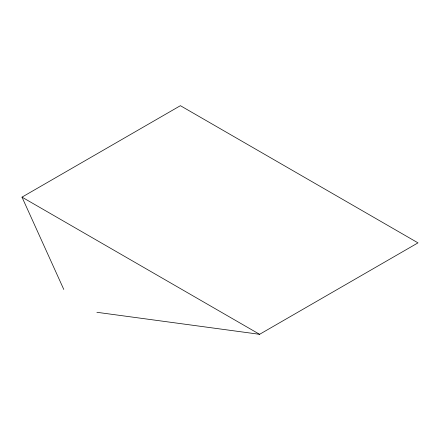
<?xml version="1.0" encoding="UTF-8"?>
<svg xmlns="http://www.w3.org/2000/svg" width="440" height="440" viewBox="0 0 440 440"><rect width="100%" height="100%" fill="white"/><g stroke="black" fill="none" stroke-linecap="round" stroke-linejoin="round"><path stroke-width="0.66" d="M63.794 289.465L22 197.137L180.4 105.688L418 242.864L259.6 334.312L96.894 312.296M22 197.137L259.6 334.312"/></g></svg>
